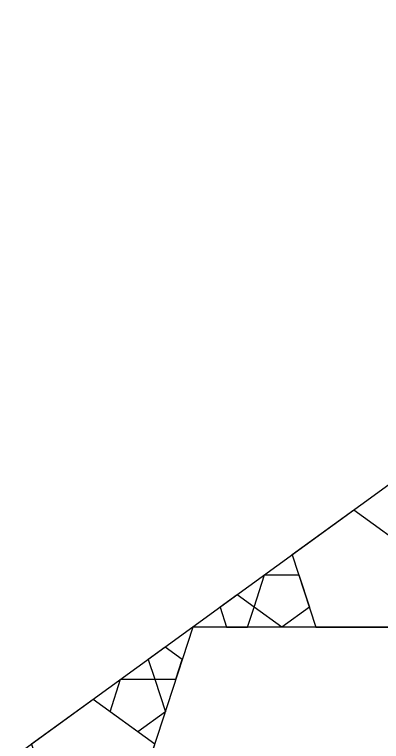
# Model space of a CAD drawing. Header units: inches. Extents: x -578 to 126, y -85 to 118.
# Drawn here: x -340.82 to -320.14, y 54.77 to 95.77 of the extents above; entities that cross this region are included whole.
import ezdxf

# ---------------------------------------------------------------- set-up
doc = ezdxf.new("R2010")
doc.units = ezdxf.units.IN
doc.header["$MEASUREMENT"] = 0
doc.layers.add('drawing', color=7, linetype='Continuous')

msp = doc.modelspace()

# ---------------------------------------------------------------- linework, layer by layer
at = {"layer": 'drawing'}
for points in [[(-283.222, 95.766), (-378.328, 26.668), (-342.001, -85.135), (-224.444, -85.135), (-188.117, 26.668)], [(-319.55, 61.217), (-318.225, 65.295), (-321.693, 67.815), (-325.162, 65.295), (-323.837, 61.217)], [(-325.76, 61.209), (-327.318, 62.34), (-326.723, 64.172), (-324.797, 64.172), (-324.202, 62.34)], [(-327.683, 61.217), (-327.318, 62.341), (-328.274, 63.035), (-329.23, 62.341), (-328.865, 61.217)], [(-316.9, 61.217), (-330.775, 61.217), (-335.063, 48.021), (-323.837, 39.865), (-312.612, 48.021)], [(-333.277, 59.4), (-332.912, 58.276), (-331.73, 58.276), (-331.365, 59.4), (-332.321, 60.094)], [(-334.838, 58.276), (-332.912, 58.276), (-332.317, 56.445), (-333.875, 55.313), (-335.433, 56.445)], [(-339.857, 54.619), (-338.532, 50.541), (-334.244, 50.541), (-332.919, 54.619), (-336.388, 57.139)]]:
    msp.add_lwpolyline(points, close=True, dxfattribs=at)

doc.saveas('drawing.dxf')
